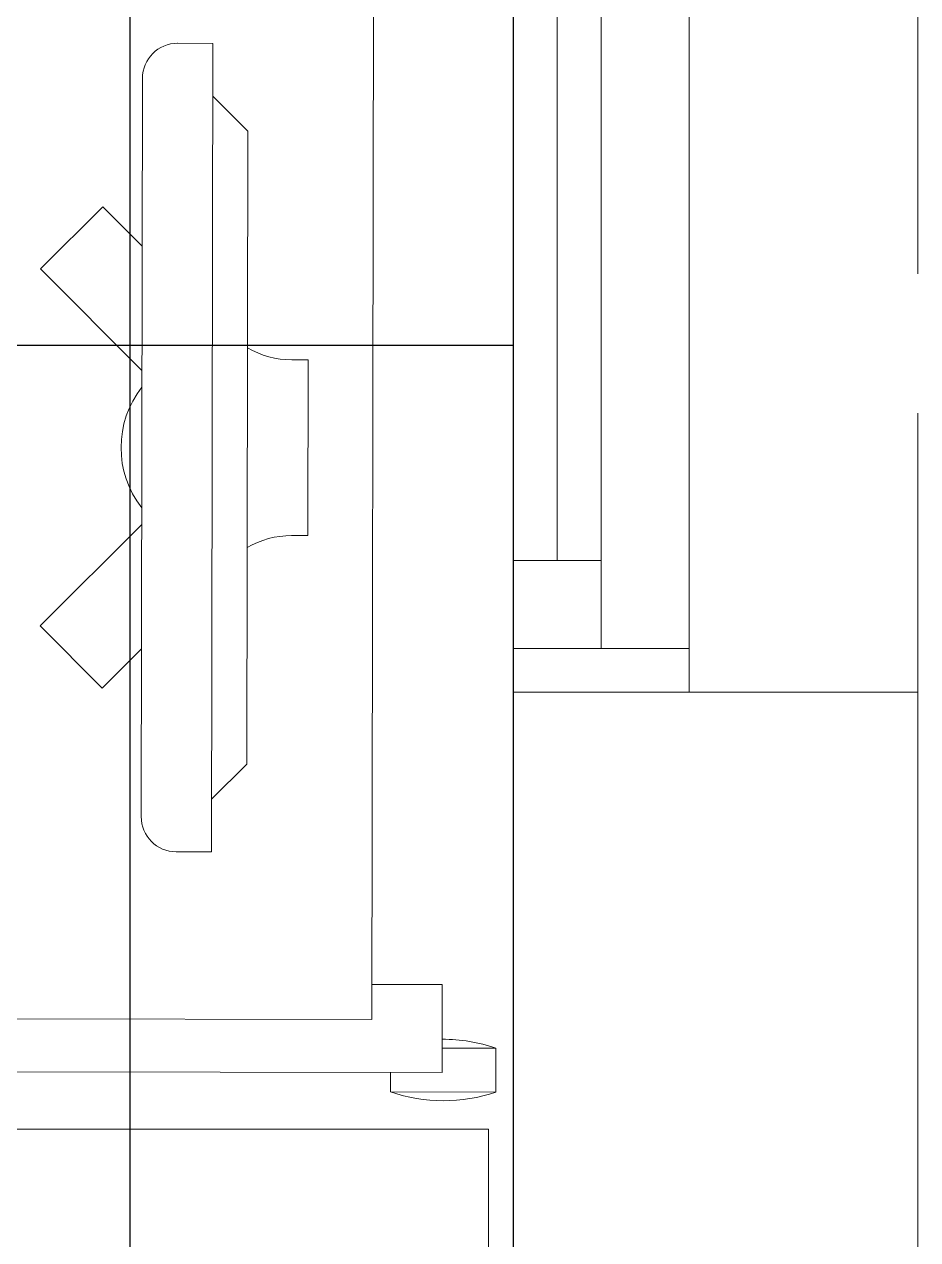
# Model space of a CAD drawing. Header units: inches. Extents: x -12418 to 57169, y -29325 to 19878.
# Drawn here: x 48540 to 49048, y -11909 to -11217 of the extents above; entities that cross this region are included whole.
import ezdxf

# ---------------------------------------------------------------- set-up
doc = ezdxf.new("R2010")
doc.units = ezdxf.units.IN
doc.header["$LTSCALE"] = 25
doc.header["$MEASUREMENT"] = 0
doc.linetypes.add('00-Ground Floor$0$HIDDEN', pattern=[9.525, 6.35, -3.175])
doc.layers.get('0').update_dxf_attribs({"color": 8})
for name, color, linetype, lineweight in [('00-Ground Floor$0$Aluminum', 251, 'Continuous', 5), ('00-Ground Floor$0$LOADING', 253, 'Continuous', 5), ('00-Ground Floor$0$Proj', 251, 'Continuous', 5), ('00-Ground Floor$0$Walls', 251, 'Continuous', 5)]:
    doc.layers.add(name, color=color, linetype=linetype, lineweight=lineweight)
doc.layers.add('00-Ground Floor$0$False Ceiling', color=251, linetype='Continuous')

# ---------------------------------------------------------------- blocks, each defined once
blk = doc.blocks.new('00-Ground Floor$0$workstation')
at = {"layer": '00-Ground Floor$0$LOADING'}
for p, q in [((2797.299, -990.665, 0), (2797.295, -993.165, 0)), ((2803.299, -990.675, 0), (2797.299, -990.665, 0)), ((2803.299, -990.675, 0), (2803.297, -991.786, 0)), ((2800.355, -991.781, 0), (2800.347, -996.781, 0)), ((2800.355, -991.781, 0), (2858.355, -991.877, 0)), ((2800.353, -993.17, 0), (2797.295, -993.165, 0)), ((2804.249, -1055.787, 0), (2804.35, -994.788, 0)), ((2804.35, -994.788, 0), (2854.35, -994.87, 0)), ((2800.347, -996.781, 0), (2804.347, -996.788, 0)), ((2813.402, -1050.332, 0), (2813.478, -1004.332, 0)), ((2813.478, -1004.332, 0), (2815.478, -1004.335, 0)), ((2817.405, -1048.338, 0), (2817.475, -1006.338, 0)), ((2811.47, -1009.328, 0), (2813.473, -1007.332, 0)), ((2811.41, -1045.328, 0), (2811.47, -1009.328, 0)), ((2807.996, -1022.323, 0), (2807.979, -1032.323, 0)), ((2808.925, -1022.324, 0), (2807.996, -1022.323, 0)), ((2808.908, -1032.324, 0), (2807.979, -1032.323, 0)), ((2811.41, -1045.328, 0), (2813.407, -1047.332, 0)), ((2815.402, -1050.335, 0), (2813.402, -1050.332, 0))]:
    blk.add_line(p, q, dxfattribs=at)
at = {"layer": '00-Ground Floor$0$LOADING', "extrusion": (1.65729e-10, -2.0259e-11, -1)}
for p, q in [((2817.459, -1015.886, 0), (2819.7, -1013.652, 0)), ((2823.23, -1017.193, 0), (2819.7, -1013.652, 0)), ((2817.447, -1022.957, 0), (2823.23, -1017.193, 0))]:
    blk.add_line(p, q, dxfattribs=at)
at = {"layer": '00-Ground Floor$0$LOADING', "extrusion": (1.65465e-10, -1.79463e-10, -1)}
for p, q in [((2817.433, -1031.72, 0), (2823.196, -1037.503, 0)), ((2823.196, -1037.503, 0), (2819.655, -1041.032, 0)), ((2817.421, -1038.791, 0), (2819.655, -1041.032, 0))]:
    blk.add_line(p, q, dxfattribs=at)
at = {"layer": '00-Ground Floor$0$LOADING'}
for centre, start, end in [((2800.285, -999.42, 0), 70.98047, 108.82976), ((2800.31, -984.42, 0), 250.98047, 270.26174)]:
    blk.add_arc(centre, 9.25, start, end, dxfattribs=at)
at = {"layer": '00-Ground Floor$0$LOADING', "extrusion": (1.03527e-10, -9.97581e-11, -1)}
for centre, major_axis, start_param, end_param in [((2815.475, -1006.335, 0), (1.412, -1.417), 3.926991, 5.497787), ((2808.933, -1017.324, 0), (-3.541, -3.53), -1.314396, -0.785398), ((2813.059, -1027.331, 0), (3.928, -3.941), 4.833569, 6.162005), ((2808.9, -1037.324, 0), (-3.541, -3.53), 2.356194, 2.885192), ((2815.405, -1048.335, 0), (1.412, -1.417), 5.497787, 7.068583)]:
    blk.add_ellipse(centre, major_axis=major_axis, ratio=1, start_param=start_param, end_param=end_param, dxfattribs=at)
blk = doc.blocks.new('00-Ground Floor$0$A$Ce9e1c4c3')
at = {"layer": '00-Ground Floor$0$False Ceiling', "color": 254, "linetype": 'Continuous'}
for p, q in [((-51400, -12867.43), (-51400, -8847.43)), ((-55042.47, -11400), (-51182.07, -11400))]:
    blk.add_line(p, q, dxfattribs=at)
at = {"layer": '00-Ground Floor$0$False Ceiling', "color": 254}
blk.add_line((-51182.07, -12867.43, 0), (-51182.07, -8847.43, 0), dxfattribs=at)
blk = doc.blocks.new('00-Ground Floor')
at = {"layer": '00-Ground Floor$0$Aluminum'}
for p, q in [((48817.93, -10097.43, 0), (48817.93, -11597.43, 0)), ((48917.93, -10097.43, 0), (48917.93, -11597.43, 0)), ((48867.93, -10122.43, 0), (48867.93, -11572.43, 0)), ((48842.93, -11522.43, 0), (48842.93, -10172.43, 0)), ((48867.93, -11522.43, 0), (48817.93, -11522.43, 0)), ((48917.93, -11572.43, 0), (48817.93, -11572.43, 0))]:
    blk.add_line(p, q, dxfattribs=at)
at = {"layer": '00-Ground Floor$0$LOADING', "elevation": 0}
blk.add_lwpolyline([(47953.81, -11846.05), (47953.81, -12776.05), (48803.81, -12776.05), (48803.81, -11846.05), (47953.81, -11846.05)], dxfattribs=at)
at = {"layer": '00-Ground Floor$0$Proj', "linetype": '00-Ground Floor$0$HIDDEN'}
blk.add_line((49047.93, -11597.43, 0), (49047.93, -10097.43, 0), dxfattribs=at)
at = {"layer": '00-Ground Floor$0$Walls'}
for p, q in [((48817.93, -12797.43, 0), (48817.93, -11597.43, 0)), ((49047.93, -11597.43, 0), (48817.93, -11597.43, 0)), ((49047.93, -13097.43, 0), (49047.93, -11597.43, 0))]:
    blk.add_line(p, q, dxfattribs=at)
at = {"layer": '00-Ground Floor$0$False Ceiling', "color": 254}
blk.add_blockref('00-Ground Floor$0$A$Ce9e1c4c3', (100000, 0), dxfattribs=at)
at = {"layer": '00-Ground Floor$0$LOADING', "xscale": 10, "yscale": 10, "zscale": 10, "rotation": 180}
blk.add_blockref('00-Ground Floor$0$workstation', (76780.98, -21731.53, 0), dxfattribs=at)

msp = doc.modelspace()

# ---------------------------------------------------------------- block references
msp.add_blockref('00-Ground Floor', (0, 0))

doc.saveas('drawing.dxf')
